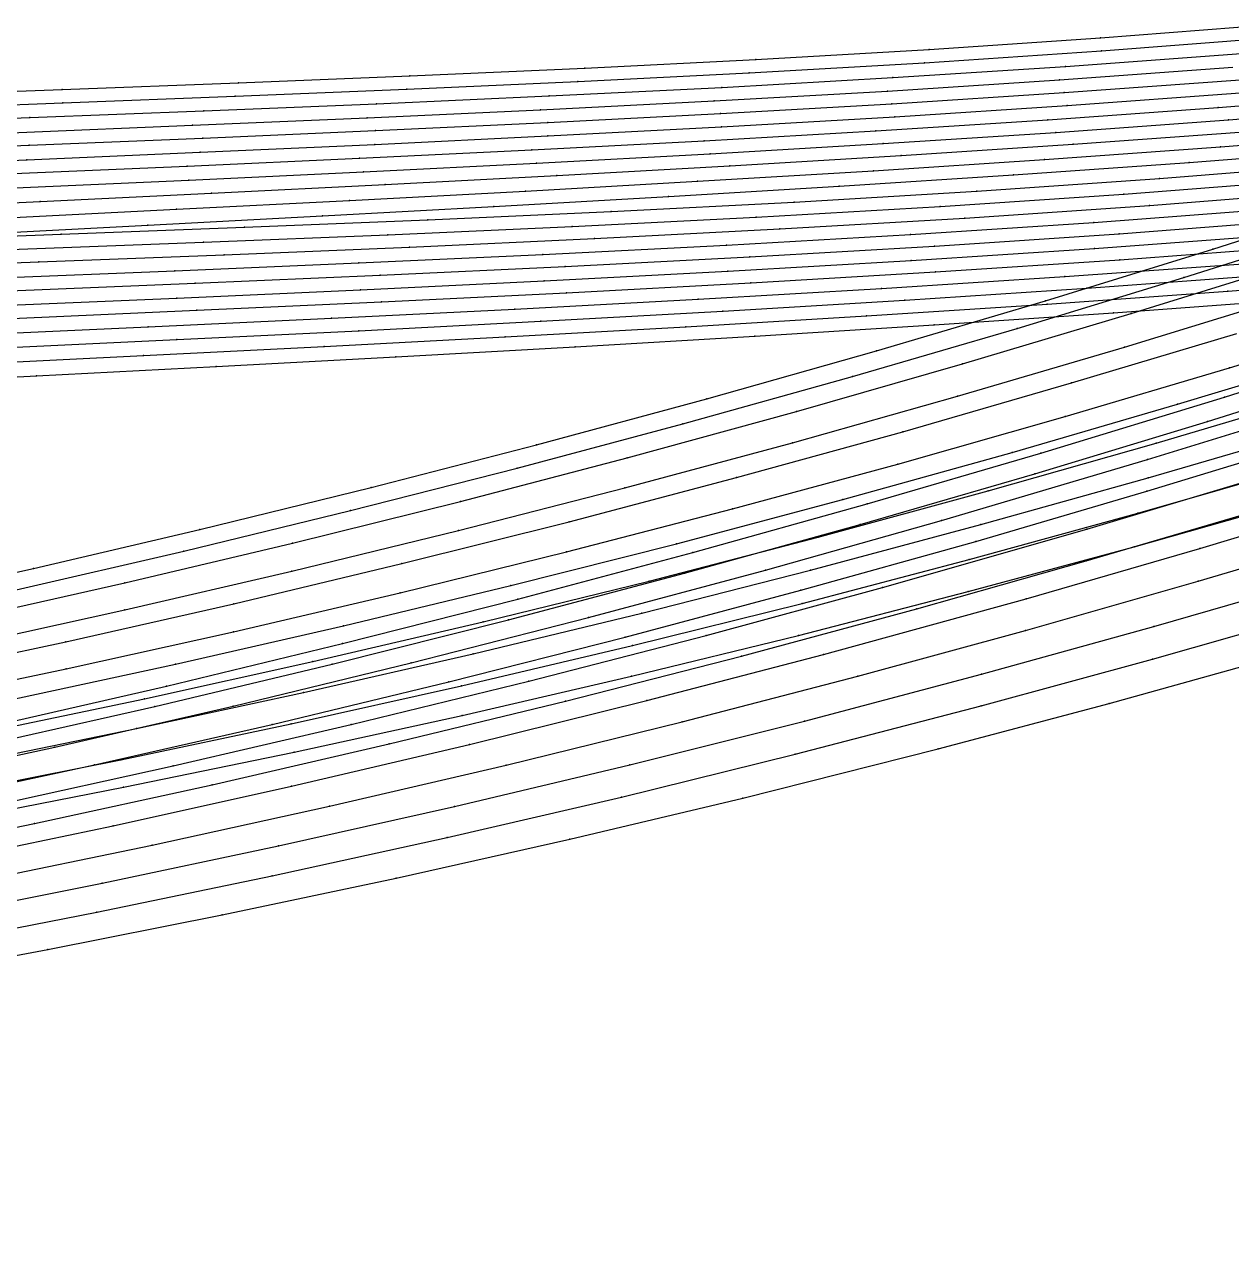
# Model space of a CAD drawing. Extents: x -2408 to 1029, y -526 to 2095.
# Drawn here: x -1053.7 to -947.7, y 931.2 to 1039 of the extents above; entities that cross this region are included whole.
import ezdxf

# ---------------------------------------------------------------- set-up
doc = ezdxf.new("R2010")
doc.units = 0

# ---------------------------------------------------------------- blocks, each defined once
blk = doc.blocks.new(' -30')
at = {"layer": '1'}
for points in [[(-755.587754, 514.53757), (-740.004881, 515.575884), (-725.109999, 516.660635), (-710.060669, 517.858357), (-700.953445, 518.651848), (-694.602526, 519.205145), (-679.573415, 520.634586), (-664.211764, 522.223971), (-649.208861, 523.906612), (-633.890515, 525.762597), (-618.92051, 527.71629), (-603.661537, 529.855638), (-588.732149, 532.098872), (-573.547297, 534.538566), (-558.667414, 537.089756), (-543.569914, 539.84678), (-528.749644, 542.724333), (-513.751022, 545.815439), (-499.001795, 549.037525), (-484.120965, 552.4791), (-469.455603, 556.064147), (-454.548477, 559.909352), (-439.976174, 563.854919), (-425.180316, 568.021698)], [(-1087.569803, 7.117462), (-1072.409484, 8.093664), (-1057.078804, 9.069362), (-1041.792304, 10.029536), (-1026.459982, 10.979555), (-1011.357157, 11.902589), (-996.023324, 12.826319), (-980.999394, 13.717637), (-965.663827, 14.61269), (-950.544015, 15.479823), (-935.206577, 16.343182), (-920.105982, 17.176384), (-904.766612, 18.003775), (-889.287064, 18.818535), (-873.946031, 19.61452), (-858.840044, 20.398946), (-843.499775, 21.209493), (-828.4495, 22.031731), (-813.112931, 22.910487), (-798.123536, 23.822103), (-782.794354, 24.821861), (-767.357727, 25.911562), (-752.041175, 27.088975)]]:
    blk.add_lwpolyline(points, dxfattribs=at)
at = {"layer": '14'}
for points in [[(-754.70663, 501.86791), (-739.121791, 502.906618), (-723.540754, 504.043561), (-707.963877, 505.289216), (-700.953674, 505.907516), (-690.233514, 506.852994), (-674.668702, 508.362386), (-659.113786, 510.004054), (-643.571804, 511.782803), (-628.045945, 513.703415), (-612.539267, 515.770694), (-597.054901, 517.989429), (-581.59598, 520.364412), (-566.165581, 522.900442), (-550.766837, 525.602311), (-535.40286, 528.474811), (-520.076764, 531.522738), (-504.791664, 534.750885), (-489.550692, 538.164042), (-474.356923, 541.76701), (-457.184765, 546.089388), (-442.170355, 550.084343), (-423.963504, 555.161139)], [(-1091.012845, -5.832704), (-1075.270321, -4.815399), (-1058.49008, -3.74532), (-1043.045194, -2.773585), (-1026.968327, -1.775816), (-1010.335484, -0.75873), (-993.222401, 0.270974), (-978.229422, 1.158528), (-962.987189, 2.046197), (-947.543406, 2.929759), (-931.946003, 3.804981), (-916.242685, 4.667644), (-897.852015, 5.652574), (-884.398697, 6.356113), (-868.621156, 7.173227), (-852.843795, 7.995684), (-837.0681, 8.838081), (-821.295402, 9.715025), (-805.527188, 10.641114), (-789.764789, 11.630952), (-774.009689, 12.699139), (-758.263261, 13.860278)]]:
    blk.add_lwpolyline(points, dxfattribs=at)
at = {"layer": '3'}
for p in [(-439.976174, 563.854919), (-454.548477, 559.909352), (-469.455603, 556.064147), (-484.120965, 552.4791), (-442.170355, 550.084343), (-499.001795, 549.037525), (-513.751022, 545.815439), (-457.184765, 546.089388), (-528.749644, 542.724333), (-474.356923, 541.76701), (-489.550692, 538.164042), (-504.791664, 534.750885), (-520.076764, 531.522738), (-535.40286, 528.474811), (-767.357727, 25.911562), (-782.794354, 24.821861), (-798.123536, 23.822103), (-813.112931, 22.910487), (-828.4495, 22.031731), (-843.499775, 21.209493), (-858.840044, 20.398946), (-774.009689, 12.699139), (-789.764789, 11.630952), (-821.295402, 9.715025), (-805.527188, 10.641114), (-837.0681, 8.838081), (-852.843795, 7.995684), (-868.621156, 7.173227)]:
    blk.add_point(p, dxfattribs=at)
blk = doc.blocks.new(' -31')
at = {"layer": '1'}
for points in [[(-758.116349, 516.287186), (-742.795393, 517.30299), (-727.473822, 518.418899), (-712.168084, 519.644329), (-700.953445, 520.630684), (-697.019179, 520.976708), (-681.735315, 522.450025), (-666.410157, 524.062346), (-651.154775, 525.806184), (-635.87252, 527.696718), (-620.652663, 529.727222), (-605.429271, 531.910601), (-590.252871, 534.244037), (-575.102924, 536.734785), (-559.979017, 539.387488), (-544.915761, 542.200264), (-529.85457, 545.188645), (-514.889655, 548.337808), (-499.902464, 551.677656), (-484.878721, 555.219943), (-469.97898, 558.931053), (-455.304402, 562.781466), (-440.500104, 566.855428), (-425.978798, 571.006232)], [(-1086.246993, 9.467606), (-1071.153229, 10.433939), (-1055.686974, 11.409439), (-1040.516779, 12.352021), (-1025.048698, 13.298257), (-1009.891786, 14.210407), (-994.421841, 15.125327), (-979.087178, 16.015518), (-964.096363, 16.869138), (-948.623433, 17.732253), (-933.280246, 18.568444), (-917.805096, 19.390269), (-902.511805, 20.180359), (-887.034435, 20.959494), (-871.800651, 21.716283), (-856.32288, 22.487864), (-841.149318, 23.262263), (-825.674273, 24.08631), (-810.567308, 24.938351), (-795.098583, 25.874089), (-780.061113, 26.859538), (-764.603561, 27.965631), (-749.634539, 29.141898)]]:
    blk.add_lwpolyline(points, dxfattribs=at)
at = {"layer": '14'}
for points in [[(-751.145262, 504.010178), (-735.457216, 505.09101), (-719.773885, 506.280497), (-700.953674, 507.871628), (-700.177085, 507.937295), (-687.689191, 509.100768), (-672.025619, 510.684444), (-656.373484, 512.409613), (-640.73598, 514.280458), (-625.116259, 516.301159), (-609.517494, 518.475899), (-593.942802, 520.808865), (-578.395356, 523.304239), (-562.878326, 525.966201), (-547.394831, 528.798939), (-531.94806, 531.806631), (-516.541131, 534.993468), (-501.177216, 538.363629), (-485.859486, 541.921293), (-470.59106, 545.670651), (-454.24103, 549.918212), (-439.194003, 554.031898), (-424.584246, 558.187979)], [(-1082.890155, -3.042497), (-1066.209824, -1.97821), (-1050.829194, -1.011836), (-1034.794891, -0.020003), (-1018.182785, 0.99029), (-1001.068756, 2.012042), (-986.057426, 2.891656), (-970.780793, 3.770144), (-955.286526, 4.643103), (-939.622287, 5.506135), (-923.835967, 6.354823), (-907.975192, 7.18477), (-891.024309, 8.045205), (-875.132846, 8.835067), (-859.241113, 9.625043), (-843.350631, 10.43139), (-827.463031, 11.270359), (-811.579911, 12.158205), (-795.702866, 13.111181), (-779.83353, 14.145537), (-763.973421, 15.277532), (-748.124175, 16.523418)]]:
    blk.add_lwpolyline(points, dxfattribs=at)
at = {"layer": '3'}
for p in [(-440.500104, 566.855428), (-455.304402, 562.781466), (-469.97898, 558.931053), (-484.878721, 555.219943), (-439.194003, 554.031898), (-499.902464, 551.677656), (-454.24103, 549.918212), (-514.889655, 548.337808), (-529.85457, 545.188645), (-470.59106, 545.670651), (-485.859486, 541.921293), (-501.177216, 538.363629), (-516.541131, 534.993468), (-531.94806, 531.806631), (-764.603561, 27.965631), (-780.061113, 26.859538), (-810.567308, 24.938351), (-795.098583, 25.874089), (-825.674273, 24.08631), (-841.149318, 23.262263), (-856.32288, 22.487864), (-763.973421, 15.277532), (-779.83353, 14.145537), (-795.702866, 13.111181), (-811.579911, 12.158205), (-827.463031, 11.270359), (-843.350631, 10.43139), (-859.241113, 9.625043)]:
    blk.add_point(p, dxfattribs=at)
blk = doc.blocks.new(' -32')
at = {"layer": '1'}
for points in [[(-755.449849, 518.364112), (-740.200043, 519.403976), (-724.875012, 520.5571), (-709.642093, 521.821944), (-700.953445, 522.616844), (-694.557722, 523.201933), (-679.348956, 524.72913), (-664.318127, 526.376323), (-649.139851, 528.182656), (-634.150362, 530.111492), (-619.009776, 532.210167), (-604.077291, 534.432251), (-588.982202, 536.836607), (-574.121179, 539.363382), (-559.080352, 542.086794), (-544.303937, 544.929842), (-529.327109, 547.985798), (-514.646935, 551.156349), (-499.744754, 554.557768), (-484.923849, 558.130065), (-470.109178, 561.89478), (-455.145661, 565.896072), (-440.426945, 570.019091), (-425.752029, 574.287012)], [(-1080.866221, 12.075616), (-1065.815472, 13.027221), (-1050.673143, 13.968925), (-1035.620396, 14.889368), (-1020.483334, 15.798457), (-1005.428564, 16.685545), (-989.985983, 17.577232), (-974.929201, 18.42805), (-959.45837, 19.282104), (-944.399344, 20.092843), (-929.266918, 20.886145), (-914.205567, 21.652657), (-898.727986, 22.414029), (-883.664382, 23.134938), (-868.319484, 23.862668), (-853.255966, 24.585178), (-837.98626, 25.341618), (-822.925843, 26.126801), (-807.730136, 26.973803), (-792.676608, 27.882423), (-777.557094, 28.880208), (-762.5158, 29.973046)]]:
    blk.add_lwpolyline(points, dxfattribs=at)
at = {"layer": '14'}
for points in [[(-752.441914, 505.833632), (-736.649247, 506.927273), (-720.862112, 508.136939), (-701.136794, 509.830549), (-700.953674, 509.847908), (-689.034821, 510.978725), (-673.269923, 512.604379), (-657.517396, 514.379515), (-641.780503, 516.307703), (-626.062394, 518.392526), (-610.366238, 520.637565), (-594.69526, 523.046393), (-579.05261, 525.622594), (-563.441513, 528.369741), (-547.865121, 531.291418), (-532.326638, 534.391201), (-516.829273, 537.672665), (-501.376174, 541.139395), (-485.970568, 544.794962), (-470.615604, 548.642953), (-455.067111, 552.753933), (-439.921329, 556.958915), (-425.203463, 561.209014)], [(-1080.280263, -0.613167), (-1065.282785, 0.335568), (-1049.577514, 1.312469), (-1033.240274, 2.310251), (-1016.346685, 3.321644), (-998.972567, 4.339362), (-983.75547, 5.211206), (-968.288621, 6.077769), (-952.619872, 6.934457), (-936.796781, 7.776695), (-920.867203, 8.599889), (-902.211607, 9.530105), (-888.328943, 10.199019), (-872.323106, 10.958336), (-856.317384, 11.72208), (-840.313552, 12.508138), (-824.313384, 13.334394), (-808.318694, 14.218732), (-792.331181, 15.179041), (-776.352658, 16.233206), (-760.384899, 17.399111)]]:
    blk.add_lwpolyline(points, dxfattribs=at)
at = {"layer": '3'}
for p in [(-440.426945, 570.019091), (-455.145661, 565.896072), (-470.109178, 561.89478), (-484.923849, 558.130065), (-439.921329, 556.958915), (-499.744754, 554.557768), (-455.067111, 552.753933), (-514.646935, 551.156349), (-529.327109, 547.985798), (-470.615604, 548.642953), (-485.970568, 544.794962), (-501.376174, 541.139395), (-516.829273, 537.672665), (-532.326638, 534.391201), (-777.557094, 28.880208), (-807.730136, 26.973803), (-792.676608, 27.882423), (-822.925843, 26.126801), (-837.98626, 25.341618), (-868.319484, 23.862668), (-853.255966, 24.585178), (-776.352658, 16.233206), (-792.331181, 15.179041), (-808.318694, 14.218732), (-824.313384, 13.334394), (-840.313552, 12.508138), (-856.317384, 11.72208)]:
    blk.add_point(p, dxfattribs=at)
blk = doc.blocks.new(' -33')
at = {"layer": '1'}
for points in [[(-756.925237, 520.177889), (-741.610167, 521.224263), (-726.15143, 522.395236), (-710.854329, 523.679415), (-700.953445, 524.59877), (-695.654133, 525.09081), (-680.382994, 526.653011), (-665.228335, 528.349747), (-649.990129, 530.206271), (-634.87659, 532.200036), (-619.678619, 534.361611), (-604.621843, 536.66174), (-589.472142, 539.139281), (-574.486704, 541.754952), (-559.394069, 544.55936), (-544.493424, 547.499871), (-529.467563, 550.642369), (-514.66381, 553.916632), (-499.714941, 557.407314), (-485.140691, 560.995245), (-470.280658, 564.846675), (-455.354853, 568.910384), (-440.591216, 573.115335), (-425.866914, 577.467939)], [(-1084.175492, 14.127343), (-1068.986788, 15.084432), (-1053.586207, 16.036767), (-1038.395303, 16.957794), (-1023.205807, 17.860224), (-1008.012674, 18.74379), (-992.851136, 19.605462), (-977.655667, 20.448117), (-962.378839, 21.273721), (-947.180992, 22.072432), (-931.779804, 22.856026), (-916.57929, 23.602129), (-901.09277, 24.334801), (-885.889938, 25.03201), (-870.467076, 25.730405), (-855.264132, 26.425488), (-839.915285, 27.152162), (-824.715526, 27.914039), (-809.448063, 28.737968), (-794.255524, 29.632615), (-779.081015, 30.617696), (-763.901431, 31.711709), (-748.728626, 32.930879)]]:
    blk.add_lwpolyline(points, dxfattribs=at)
at = {"layer": '14'}
for points in [[(-751.815062, 507.786767), (-735.918776, 508.906176), (-720.029071, 510.150113), (-700.953674, 511.831245), (-700.177126, 511.899686), (-686.40693, 513.252232), (-670.544437, 514.956992), (-654.69599, 516.820569), (-638.864855, 518.845875), (-623.05426, 521.035824), (-607.26745, 523.393327), (-591.507635, 525.921302), (-575.778022, 528.622667), (-560.081877, 531.500329), (-544.422408, 534.557207), (-528.802823, 537.79622), (-513.226389, 541.220273), (-497.696293, 544.83229), (-482.215802, 548.635178), (-466.788106, 552.631858), (-452.056865, 556.645528), (-436.889886, 560.966422), (-422.215828, 565.304088)], [(-1081.693632, 1.559574), (-1066.460696, 2.517314), (-1050.530637, 3.499808), (-1033.979155, 4.499487), (-1016.881948, 5.50878), (-1001.850177, 6.375805), (-986.520822, 7.239562), (-970.941483, 8.095285), (-955.159831, 8.93821), (-939.223461, 9.763571), (-923.180193, 10.566594), (-907.077622, 11.342517), (-891.073816, 12.083681), (-874.953148, 12.813767), (-858.832385, 13.546876), (-842.71355, 14.302547), (-826.598671, 15.100318), (-810.489657, 15.959734), (-794.388572, 16.90033), (-778.297327, 17.941651), (-762.217985, 19.103232)]]:
    blk.add_lwpolyline(points, dxfattribs=at)
at = {"layer": '3'}
for p in [(-440.591216, 573.115335), (-455.354853, 568.910384), (-470.280658, 564.846675), (-485.140691, 560.995245), (-436.889886, 560.966422), (-499.714941, 557.407314), (-452.056865, 556.645528), (-514.66381, 553.916632), (-466.788106, 552.631858), (-529.467563, 550.642369), (-482.215802, 548.635178), (-497.696293, 544.83229), (-513.226389, 541.220273), (-528.802823, 537.79622), (-763.901431, 31.711709), (-779.081015, 30.617696), (-794.255524, 29.632615), (-809.448063, 28.737968), (-839.915285, 27.152162), (-824.715526, 27.914039), (-855.264132, 26.425488), (-778.297327, 17.941651), (-794.388572, 16.90033), (-826.598671, 15.100318), (-810.489657, 15.959734), (-842.71355, 14.302547), (-858.832385, 13.546876)]:
    blk.add_point(p, dxfattribs=at)
blk = doc.blocks.new(' -34')
at = {"layer": '1'}
for points in [[(-752.648256, 522.367472), (-737.469475, 523.44814), (-722.384569, 524.641285), (-707.267001, 525.968982), (-700.953445, 526.583061), (-692.206002, 527.43393), (-677.079541, 529.053574), (-662.050227, 530.814204), (-647.039377, 532.7259), (-631.96861, 534.801667), (-617.000187, 537.021439), (-601.984106, 539.409805), (-587.066038, 541.945993), (-572.11953, 544.653666), (-557.260277, 547.514416), (-542.397202, 550.548084), (-527.605879, 553.741685), (-512.839007, 557.107352), (-498.125376, 560.641724), (-483.576454, 564.319484), (-468.950999, 568.203136), (-454.080786, 572.34349), (-439.550443, 576.567813), (-425.142597, 580.902553)], [(-1083.468048, 16.434266), (-1068.132441, 17.391459), (-1052.99834, 18.316702), (-1037.754675, 19.228593), (-1022.618181, 20.113599), (-1007.441167, 20.979895), (-992.302211, 21.821958), (-977.184378, 22.639662), (-962.042918, 23.434851), (-946.865268, 24.207538), (-931.721191, 24.951114), (-916.239627, 25.679105), (-901.092699, 26.362402), (-885.785749, 27.030579), (-870.637486, 27.683523), (-855.402736, 28.3493), (-840.256066, 29.038188), (-825.104764, 29.772288), (-809.963278, 30.568387), (-794.902986, 31.439294), (-779.771741, 32.411262), (-764.804323, 33.485809), (-749.690761, 34.703088)]]:
    blk.add_lwpolyline(points, dxfattribs=at)
at = {"layer": '14'}
for points in [[(-756.150905, 509.406422), (-740.148737, 510.51483), (-724.15393, 511.752442), (-708.167216, 513.132865), (-700.953674, 513.827705), (-691.711907, 514.717917), (-675.745384, 516.42358), (-659.793142, 518.29591), (-643.858401, 520.337165), (-627.944424, 522.549602), (-612.054453, 524.93548), (-596.191784, 527.49705), (-580.359642, 530.236575), (-564.561326, 533.156303), (-548.800057, 536.258498), (-533.079135, 539.545409), (-517.401782, 543.0193), (-501.771298, 546.682419), (-486.190923, 550.537026), (-470.663901, 554.585382), (-452.853805, 559.489822), (-437.587211, 563.90455), (-422.804921, 568.338224)], [(-1078.709427, 4.00843), (-1063.038824, 4.981172), (-1046.703312, 5.972932), (-1029.778474, 6.975854), (-1014.859924, 7.838422), (-999.611605, 8.698471), (-984.081227, 9.551048), (-968.316431, 10.391207), (-952.36486, 11.213999), (-936.274156, 12.014474), (-920.091959, 12.787686), (-903.24683, 13.556277), (-887.01248, 14.266178), (-870.776659, 14.965254), (-854.541482, 15.674685), (-838.309179, 16.415645), (-822.081941, 17.20931), (-805.861958, 18.076856), (-789.651423, 19.039459), (-773.452526, 20.118295), (-757.267459, 21.33454)]]:
    blk.add_lwpolyline(points, dxfattribs=at)
at = {"layer": '3'}
for p in [(-439.550443, 576.567813), (-454.080786, 572.34349), (-468.950999, 568.203136), (-483.576454, 564.319484), (-437.587211, 563.90455), (-498.125376, 560.641724), (-452.853805, 559.489822), (-512.839007, 557.107352), (-470.663901, 554.585382), (-527.605879, 553.741685), (-486.190923, 550.537026), (-501.771298, 546.682419), (-517.401782, 543.0193), (-533.079135, 539.545409), (-764.804323, 33.485809), (-779.771741, 32.411262), (-794.902986, 31.439294), (-809.963278, 30.568387), (-825.104764, 29.772288), (-855.402736, 28.3493), (-840.256066, 29.038188), (-773.452526, 20.118295), (-789.651423, 19.039459), (-805.861958, 18.076856), (-838.309179, 16.415645), (-822.081941, 17.20931), (-854.541482, 15.674685)]:
    blk.add_point(p, dxfattribs=at)
blk = doc.blocks.new(' -35')
at = {"layer": '1'}
for points in [[(-556.186379, 550.279823), (-541.434487, 553.377812), (-526.742249, 556.636891), (-512.0854, 560.06372), (-497.471724, 563.658783), (-482.900685, 567.425697), (-468.376014, 571.365136), (-453.663837, 575.541579), (-439.233095, 579.81136), (-424.572947, 584.296552)], [(-1083.095365, 18.174498), (-1067.88342, 19.144503), (-1052.843299, 20.082812), (-1037.62876, 21.010414), (-1022.317543, 21.921666), (-1007.100354, 22.804557), (-991.843722, 23.665668), (-976.623719, 24.499686), (-961.287901, 25.314339), (-946.065137, 26.095991), (-930.879642, 26.845534), (-915.653807, 27.564757), (-900.149849, 28.264762), (-884.921417, 28.926582), (-869.491646, 29.586773), (-854.263099, 30.245948), (-838.920024, 30.938467), (-823.694953, 31.673938), (-808.446946, 32.477426), (-793.229916, 33.364866), (-778.088367, 34.352138), (-762.886271, 35.467571)]]:
    blk.add_lwpolyline(points, dxfattribs=at)
at = {"layer": '14'}
for points in [[(-767.744919, 510.564776), (-751.833447, 511.594504), (-735.929458, 512.746984), (-720.033737, 514.036355), (-700.953674, 515.790672), (-700.177104, 515.862091), (-686.131963, 517.310616), (-670.270165, 519.108084), (-654.424583, 521.07714), (-638.598425, 523.21932), (-622.794787, 525.536175), (-607.016895, 528.029239), (-591.2679, 530.700055), (-575.550973, 533.550165), (-559.869285, 536.58111), (-544.226004, 539.794431), (-528.624284, 543.191674), (-513.067332, 546.774372), (-497.558298, 550.54407), (-482.100355, 554.50231), (-466.696671, 558.650632), (-451.818854, 562.854263), (-436.681701, 567.316264)], [(-1079.75101, 5.663628), (-1064.405281, 6.638337), (-1048.370479, 7.633848), (-1031.722486, 8.641986), (-1014.537182, 9.654577), (-999.436765, 10.519862), (-984.045124, 11.377264), (-968.410118, 12.221633), (-952.579384, 13.047829), (-936.600783, 13.850699), (-920.522136, 14.625094), (-904.391192, 15.365869), (-888.600371, 16.057306), (-872.455227, 16.747644), (-856.310227, 17.443511), (-840.167818, 18.167295), (-824.030335, 18.94139), (-807.900113, 19.78819), (-791.779599, 20.730083), (-775.671091, 21.789465), (-759.577038, 22.988724)]]:
    blk.add_lwpolyline(points, dxfattribs=at)
at = {"layer": '3'}
for p in [(-439.233095, 579.81136), (-453.663837, 575.541579), (-468.376014, 571.365136), (-482.900685, 567.425697), (-497.471724, 563.658783), (-451.818854, 562.854263), (-512.0854, 560.06372), (-466.696671, 558.650632), (-526.742249, 556.636891), (-482.100355, 554.50231), (-541.434487, 553.377812), (-497.558298, 550.54407), (-513.067332, 546.774372), (-528.624284, 543.191674), (-544.226004, 539.794431), (-778.088367, 34.352138), (-808.446946, 32.477426), (-793.229916, 33.364866), (-823.694953, 31.673938), (-854.263099, 30.245948), (-838.920024, 30.938467), (-869.491646, 29.586773), (-775.671091, 21.789465), (-791.779599, 20.730083), (-807.900113, 19.78819), (-824.030335, 18.94139), (-856.310227, 17.443511), (-840.167818, 18.167295)]:
    blk.add_point(p, dxfattribs=at)
blk = doc.blocks.new(' -36')
at = {"layer": '1'}
for points in [[(-767.800844, 525.183498), (-752.693251, 526.172578), (-737.527572, 527.283292), (-722.438094, 528.518808), (-707.060918, 529.926364), (-700.953445, 530.549164), (-691.998971, 531.462283), (-676.88921, 533.164435), (-661.863402, 535.020842), (-646.858475, 537.039082), (-631.804615, 539.230203), (-616.847109, 541.574136), (-601.845353, 544.094194), (-586.943159, 546.767415), (-572.00838, 549.618569), (-557.169704, 552.624434), (-542.316224, 555.808685), (-527.549605, 559.150774), (-512.790974, 562.669375), (-498.105339, 566.350984), (-483.388795, 570.225281), (-468.793992, 574.252445), (-453.947079, 578.537024), (-439.448087, 582.895372)], [(-1082.168241, 20.500342), (-1066.827537, 21.467786), (-1051.676464, 22.400629), (-1036.410653, 23.317033), (-1021.256825, 24.202708), (-1006.057486, 25.066314), (-990.900814, 25.901619), (-975.755622, 26.709103), (-960.595979, 27.489451), (-945.386085, 28.243615), (-930.223439, 28.963117), (-914.952428, 29.650953), (-899.78665, 30.300871), (-884.445538, 30.932854), (-869.278321, 31.54862), (-854.024831, 32.178944), (-838.859382, 32.836911), (-823.702092, 33.546003), (-808.542478, 34.326618), (-793.490451, 35.191923), (-778.34243, 36.173265), (-762.893095, 37.309129)]]:
    blk.add_lwpolyline(points, dxfattribs=at)
at = {"layer": '14'}
for points in [[(-756.171388, 513.20618), (-740.161033, 514.345097), (-724.159783, 515.62533), (-708.168603, 517.0618), (-700.953674, 517.789421), (-691.430898, 518.749796), (-675.464664, 520.544407), (-659.514897, 522.518978), (-643.584793, 524.674377), (-627.677549, 527.011471), (-611.796363, 529.531125), (-595.944414, 532.23421), (-580.124937, 535.121586), (-564.34111, 538.194123), (-548.59613, 541.452686), (-532.893195, 544.898144), (-517.235502, 548.531362), (-501.626248, 552.353208), (-486.068632, 556.364546), (-470.56585, 560.566246), (-452.610645, 565.692518), (-437.374367, 570.249362)], [(-1078.898377, 7.982841), (-1063.218173, 8.967748), (-1046.870382, 9.968601), (-1029.930705, 10.976945), (-1014.997467, 11.840784), (-999.732822, 12.698583), (-984.184671, 13.545005), (-968.400697, 14.374727), (-952.428582, 15.182423), (-936.316231, 15.962758), (-920.111287, 16.710408), (-903.482609, 17.436119), (-887.223827, 18.109548), (-870.963124, 18.769112), (-854.703125, 19.438837), (-838.446343, 20.142751), (-822.195444, 20.904879), (-805.952939, 21.74925), (-789.721457, 22.699888), (-773.503624, 23.780818), (-757.301952, 25.016072)]]:
    blk.add_lwpolyline(points, dxfattribs=at)
at = {"layer": '3'}
for p in [(-453.947079, 578.537024), (-468.793992, 574.252445), (-483.388795, 570.225281), (-498.105339, 566.350984), (-452.610645, 565.692518), (-512.790974, 562.669375), (-470.56585, 560.566246), (-527.549605, 559.150774), (-542.316224, 555.808685), (-486.068632, 556.364546), (-501.626248, 552.353208), (-517.235502, 548.531362), (-532.893195, 544.898144), (-778.34243, 36.173265), (-793.490451, 35.191923), (-823.702092, 33.546003), (-808.542478, 34.326618), (-838.859382, 32.836911), (-869.278321, 31.54862), (-854.024831, 32.178944), (-773.503624, 23.780818), (-789.721457, 22.699888), (-805.952939, 21.74925), (-822.195444, 20.904879), (-854.703125, 19.438837), (-838.446343, 20.142751)]:
    blk.add_point(p, dxfattribs=at)
blk = doc.blocks.new(' -37')
at = {"layer": '1'}
for points in [[(-764.989993, 527.251959), (-749.960015, 528.268938), (-734.980165, 529.405055), (-719.969659, 530.679731), (-704.972548, 532.103056), (-700.953445, 532.528), (-690.013251, 533.684673), (-675.05059, 535.433208), (-660.080198, 537.350328), (-645.159821, 539.428998), (-630.22631, 541.678579), (-615.355772, 544.088088), (-600.473925, 546.670138), (-585.660938, 549.411393), (-570.845236, 552.325627), (-556.097707, 555.399624), (-541.362303, 558.645732), (-526.688375, 562.053785), (-512.046931, 565.630714), (-497.454778, 569.373538), (-482.723423, 573.336234), (-468.222901, 577.419735), (-453.541508, 581.736397), (-439.135533, 586.141028)], [(-1083.86001, 22.102147), (-1068.628156, 23.087213), (-1053.575439, 24.036722), (-1038.340487, 24.97283), (-1023.01061, 25.889038), (-1007.772551, 26.773451), (-992.492097, 27.632547), (-977.250894, 28.460483), (-961.886137, 29.265319), (-946.641757, 30.032803), (-931.141849, 30.777437), (-915.893945, 31.472146), (-900.888486, 32.120227), (-885.637784, 32.748686), (-870.190481, 33.371573), (-854.939422, 33.993086), (-839.591104, 34.648185), (-824.343593, 35.35114), (-809.104225, 36.126875), (-793.865264, 36.996934), (-778.746142, 37.975006), (-763.523574, 39.097431)]]:
    blk.add_lwpolyline(points, dxfattribs=at)
at = {"layer": '14'}
for points in [[(-767.773341, 514.351399), (-751.852258, 515.403024), (-735.94025, 516.588398), (-720.038454, 517.92296), (-700.953674, 519.750137), (-700.177087, 519.824491), (-685.846882, 521.372746), (-669.986176, 523.263087), (-654.143923, 525.337697), (-638.323186, 527.596756), (-622.527142, 530.040428), (-606.758836, 532.668897), (-591.021388, 535.482334), (-575.317898, 538.480915), (-559.651488, 541.66481), (-544.02522, 545.034202), (-528.442214, 548.589263), (-512.905572, 552.330166), (-497.418413, 556.257082), (-481.983801, 560.370195), (-466.604857, 564.669676), (-451.575449, 569.067903), (-436.468919, 573.670386)], [(-1079.943965, 9.631021), (-1064.589513, 10.618747), (-1048.543135, 11.624431), (-1031.880898, 12.639294), (-1014.678938, 13.654551), (-999.562379, 14.518438), (-984.153024, 15.37064), (-968.498774, 16.205628), (-952.64753, 17.017874), (-936.647193, 17.801848), (-920.545628, 18.552025), (-904.390811, 19.262872), (-888.818666, 19.909773), (-872.648382, 20.561553), (-856.478172, 21.218032), (-840.310819, 21.904454), (-824.149105, 22.646062), (-807.995813, 23.468099), (-791.853726, 24.395809), (-775.725625, 25.454434), (-759.614293, 26.669217)]]:
    blk.add_lwpolyline(points, dxfattribs=at)
at = {"layer": '3'}
for p in [(-453.541508, 581.736397), (-468.222901, 577.419735), (-482.723423, 573.336234), (-497.454778, 569.373538), (-451.575449, 569.067903), (-512.046931, 565.630714), (-466.604857, 564.669676), (-526.688375, 562.053785), (-481.983801, 560.370195), (-541.362303, 558.645732), (-497.418413, 556.257082), (-512.905572, 552.330166), (-528.442214, 548.589263), (-544.02522, 545.034202), (-778.746142, 37.975006), (-793.865264, 36.996934), (-809.104225, 36.126875), (-839.591104, 34.648185), (-824.343593, 35.35114), (-854.939422, 33.993086), (-775.725625, 25.454434), (-791.853726, 24.395809), (-807.995813, 23.468099), (-840.310819, 21.904454), (-824.149105, 22.646062), (-856.478172, 21.218032)]:
    blk.add_point(p, dxfattribs=at)
blk = doc.blocks.new(' -38')
at = {"layer": '1'}
for points in [[(-767.356104, 528.99956), (-752.237743, 530.01405), (-737.089919, 531.158608), (-721.991864, 532.441481), (-706.853119, 533.885991), (-700.953445, 534.515419), (-691.78609, 535.493497), (-676.697595, 537.277561), (-661.671447, 539.230292), (-646.668726, 541.35564), (-631.636575, 543.661209), (-616.686515, 546.12977), (-601.703963, 548.780482), (-586.814419, 551.591128), (-571.896253, 554.584631), (-557.075061, 557.73593), (-542.236059, 561.069564), (-527.491154, 564.560448), (-512.745739, 568.23069), (-498.085054, 572.059867), (-483.200739, 576.134396), (-468.633512, 580.305464), (-453.814995, 584.732417), (-439.344134, 589.225314)], [(-1082.245818, 24.478555), (-1067.122487, 25.443929), (-1051.961764, 26.38609), (-1036.534149, 27.317586), (-1021.370139, 28.205607), (-1006.047052, 29.074395), (-990.879768, 29.904648), (-975.63738, 30.707629), (-960.466797, 31.474904), (-945.186374, 32.214768), (-930.012502, 32.912398), (-914.945218, 33.563884), (-899.767879, 34.182437), (-884.396283, 34.779537), (-869.217366, 35.358234), (-853.944644, 35.95182), (-838.767514, 36.575588), (-823.604689, 37.255255), (-808.433665, 38.014085), (-793.390631, 38.86617), (-778.232292, 39.847281), (-762.804824, 40.995304)]]:
    blk.add_lwpolyline(points, dxfattribs=at)
at = {"layer": '14'}
for points in [[(-772.221034, 515.974682), (-756.19238, 517.006801), (-740.173581, 518.17605), (-724.165731, 519.498673), (-708.170037, 520.990903), (-700.953674, 521.751289), (-691.139858, 522.78543), (-675.174204, 524.669193), (-659.227311, 526.746114), (-643.302337, 529.015675), (-627.402405, 531.477358), (-611.530656, 534.130645), (-595.690192, 536.975024), (-579.884136, 540.009977), (-564.115589, 543.234994), (-548.387713, 546.649551), (-532.703591, 550.25314), (-517.066383, 554.045238), (-501.479173, 558.025336), (-485.94512, 562.192911), (-470.467309, 566.547455), (-452.362116, 571.900189), (-437.156952, 576.598504)], [(-1091.949537, 11.118066), (-1076.894824, 12.096911), (-1061.104472, 13.096435), (-1044.654496, 14.107573), (-1027.620986, 15.121254), (-1012.613867, 15.985286), (-997.281769, 16.838816), (-981.672421, 17.676144), (-965.833839, 18.491552), (-949.813748, 19.27934), (-933.660167, 20.033792), (-917.420856, 20.749203), (-901.010454, 21.425357), (-884.725897, 22.058017), (-868.439471, 22.678174), (-852.154187, 23.312704), (-835.873055, 23.988483), (-819.599087, 24.732388), (-803.335331, 25.571293), (-787.08472, 26.532076), (-770.850305, 27.641614), (-754.635096, 28.926781)]]:
    blk.add_lwpolyline(points, dxfattribs=at)
at = {"layer": '3'}
for p in [(-453.814995, 584.732417), (-468.633512, 580.305464), (-483.200739, 576.134396), (-498.085054, 572.059867), (-452.362116, 571.900189), (-512.745739, 568.23069), (-470.467309, 566.547455), (-527.491154, 564.560448), (-485.94512, 562.192911), (-542.236059, 561.069564), (-501.479173, 558.025336), (-517.066383, 554.045238), (-532.703591, 550.25314), (-548.387713, 546.649551), (-793.390631, 38.86617), (-778.232292, 39.847281), (-808.433665, 38.014085), (-823.604689, 37.255255), (-853.944644, 35.95182), (-838.767514, 36.575588), (-869.217366, 35.358234), (-770.850305, 27.641614), (-787.08472, 26.532076), (-803.335331, 25.571293), (-835.873055, 23.988483), (-819.599087, 24.732388), (-868.439471, 22.678174), (-852.154187, 23.312704)]:
    blk.add_point(p, dxfattribs=at)
blk = doc.blocks.new(' -39')
at = {"layer": '1'}
for points in [[(-765.055017, 531.041074), (-750.011815, 532.080716), (-735.057094, 533.246512), (-720.035496, 534.565019), (-705.028953, 536.044668), (-700.953445, 536.494751), (-689.803143, 537.726153), (-674.835862, 539.5605), (-659.890682, 541.571506), (-644.970761, 543.757919), (-630.060323, 546.121574), (-615.195589, 548.656017), (-600.334269, 551.367967), (-585.532309, 554.246599), (-570.734664, 557.302103), (-556.003023, 560.521278), (-541.283761, 563.915415), (-526.629887, 567.471813), (-512.003611, 571.198773), (-497.434696, 575.08866), (-482.537216, 579.252351), (-468.062453, 583.479151), (-453.412155, 587.935513), (-439.032396, 592.474253)], [(-1078.582488, 26.426997), (-1063.183124, 27.426201), (-1048.115116, 28.375707), (-1032.733766, 29.316476), (-1017.662239, 30.209631), (-1002.543993, 31.075864), (-987.469023, 31.908482), (-972.426874, 32.706807), (-957.348397, 33.473774), (-942.248849, 34.207305), (-927.166897, 34.900925), (-911.706027, 35.56711), (-896.620456, 36.177591), (-881.396374, 36.763393), (-866.309244, 37.333801), (-851.182551, 37.918832), (-836.097355, 38.538959), (-821.085808, 39.215891), (-806.007134, 39.979071), (-790.620141, 40.86786), (-775.053399, 41.905349), (-760.284358, 43.042005)]]:
    blk.add_lwpolyline(points, dxfattribs=at)
at = {"layer": '14'}
for points in [[(-767.802512, 518.138989), (-751.87145, 519.212373), (-735.951261, 520.430444), (-720.043173, 521.809958), (-700.953674, 523.709602), (-700.17713, 523.786888), (-685.551947, 525.438748), (-669.692615, 527.422143), (-653.854074, 529.602391), (-638.039346, 531.97831), (-622.25145, 534.548715), (-606.493406, 537.312422), (-590.768236, 540.268246), (-575.078939, 543.415006), (-559.428575, 546.751512), (-543.820144, 550.276583), (-528.256667, 553.989034), (-512.741165, 557.887681), (-497.276656, 561.971339), (-481.866162, 566.238825), (-466.512703, 570.688954), (-451.326761, 575.286543), (-436.251662, 580.028849)], [(-1094.734118, 12.620476), (-1077.992616, 13.738429), (-1062.525363, 14.741959), (-1046.374204, 15.759285), (-1029.615329, 16.781028), (-1012.32492, 17.797807), (-997.139406, 18.658261), (-981.667468, 19.502261), (-965.957125, 20.323897), (-950.056397, 21.117259), (-934.013301, 21.876438), (-917.875856, 22.595524), (-902.536653, 23.234737), (-886.342965, 23.866598), (-870.146549, 24.478843), (-853.950619, 25.099564), (-837.758392, 25.756856), (-821.573048, 26.478813), (-805.397877, 27.293526), (-789.23606, 28.22909), (-773.090811, 29.3136), (-756.965349, 30.575147)]]:
    blk.add_lwpolyline(points, dxfattribs=at)
at = {"layer": '3'}
for p in [(-453.412155, 587.935513), (-468.062453, 583.479151), (-482.537216, 579.252351), (-497.434696, 575.08866), (-451.326761, 575.286543), (-512.003611, 571.198773), (-466.512703, 570.688954), (-526.629887, 567.471813), (-481.866162, 566.238825), (-541.283761, 563.915415), (-497.276656, 561.971339), (-512.741165, 557.887681), (-528.256667, 553.989034), (-543.820144, 550.276583), (-775.053399, 41.905349), (-806.007134, 39.979071), (-790.620141, 40.86786), (-821.085808, 39.215891), (-851.182551, 37.918832), (-836.097355, 38.538959), (-866.309244, 37.333801), (-773.090811, 29.3136), (-789.23606, 28.22909), (-805.397877, 27.293526), (-821.573048, 26.478813), (-853.950619, 25.099564), (-837.758392, 25.756856)]:
    blk.add_point(p, dxfattribs=at)
blk = doc.blocks.new(' -40')
at = {"layer": '1'}
for points in [[(-771.695968, 532.513014), (-756.720064, 533.503733), (-741.26482, 534.662593), (-725.934211, 535.96549), (-710.506412, 537.447708), (-700.953445, 538.481979), (-695.138759, 539.111515), (-679.752362, 540.974004), (-664.419516, 543.02561), (-649.084408, 545.272229), (-633.786659, 547.706938), (-618.511592, 550.330633), (-603.7548, 553.047918), (-588.546794, 556.036019), (-573.85124, 559.104537), (-558.717997, 562.45072), (-544.098547, 565.863179), (-529.047505, 569.561483), (-514.519214, 573.309852), (-499.55746, 577.354265), (-484.668844, 581.566154), (-469.805239, 585.957793), (-455.102554, 590.483715), (-440.339127, 595.200312)], [(-1079.147604, 28.088644), (-1063.914468, 29.101843), (-1048.880426, 30.071991), (-1033.40452, 31.040037), (-1018.366663, 31.950767), (-1002.956582, 32.852067), (-987.915032, 33.699132), (-972.441015, 34.535306), (-957.395768, 35.312603), (-941.900771, 36.074939), (-926.851707, 36.775409), (-911.572266, 37.440956), (-896.519306, 38.05247), (-881.442024, 38.632949), (-866.387281, 39.197654), (-850.894074, 39.7898), (-835.841152, 40.401845), (-820.470008, 41.089372), (-805.423684, 41.848344), (-790.191583, 42.729508), (-775.159657, 43.7355), (-760.062848, 44.905913)]]:
    blk.add_lwpolyline(points, dxfattribs=at)
at = {"layer": '14'}
for points in [[(-783.238726, 519.10833), (-767.39251, 520.059161), (-751.556569, 521.140797), (-735.732231, 522.370501), (-719.920937, 523.765525), (-700.953674, 525.689316), (-700.177162, 525.76809), (-687.898383, 527.172251), (-672.136136, 529.156786), (-656.395119, 531.342231), (-640.678323, 533.726746), (-624.988591, 536.308512), (-609.328915, 539.085687), (-593.702156, 542.05645), (-578.111249, 545.218969), (-562.559114, 548.571413), (-547.048665, 552.111953), (-531.582821, 555.838759), (-516.164499, 559.75), (-500.796617, 563.843848), (-485.482109, 568.118466), (-470.223856, 572.572035), (-454.075634, 577.498181), (-439.04859, 582.268428)], [(-1091.309266, 14.53047), (-1074.709878, 15.658796), (-1059.363768, 16.671397), (-1043.331022, 17.697453), (-1026.688007, 18.727268), (-1009.511282, 19.751132), (-994.421603, 20.616636), (-979.044187, 21.464525), (-963.427207, 22.288689), (-947.618835, 23.083016), (-931.667167, 23.841398), (-915.620567, 24.557715), (-898.667251, 25.260128), (-882.56296, 25.88158), (-866.456159, 26.485525), (-850.35024, 27.101273), (-834.248592, 27.758136), (-818.15472, 28.485419), (-802.071977, 29.312436), (-786.003866, 30.268492), (-769.953779, 31.382898), (-753.925105, 32.684967)]]:
    blk.add_lwpolyline(points, dxfattribs=at)
at = {"layer": '3'}
for p in [(-455.102554, 590.483715), (-469.805239, 585.957793), (-484.668844, 581.566154), (-499.55746, 577.354265), (-454.075634, 577.498181), (-514.519214, 573.309852), (-470.223856, 572.572035), (-529.047505, 569.561483), (-485.482109, 568.118466), (-544.098547, 565.863179), (-500.796617, 563.843848), (-558.717997, 562.45072), (-516.164499, 559.75), (-531.582821, 555.838759), (-547.048665, 552.111953), (-775.159657, 43.7355), (-790.191583, 42.729508), (-820.470008, 41.089372), (-805.423684, 41.848344), (-835.841152, 40.401845), (-866.387281, 39.197654), (-850.894074, 39.7898), (-769.953779, 31.382898), (-786.003866, 30.268492), (-802.071977, 29.312436), (-818.15472, 28.485419), (-850.35024, 27.101273), (-834.248592, 27.758136), (-866.456159, 26.485525)]:
    blk.add_point(p, dxfattribs=at)

msp = doc.modelspace()

# ---------------------------------------------------------------- block references
at = {"layer": '1'}
for name, p in [(' -32', (-184.050523, 999.622732)), (' -30', (-184.050297, 1001.000083)), (' -31', (-184.050388, 1000.311413)), (' -33', (-184.050694, 998.934067)), (' -34', (-184.050758, 998.245407)), (' -35', (-184.051047, 997.556724)), (' -36', (-184.051123, 996.868036)), (' -37', (-184.051318, 996.179365)), (' -38', (-184.051331, 995.490688)), (' -39', (-184.051506, 994.802025)), (' -40', (-184.051738, 994.113352)), (' -32', (-514.58038, 429.196867)), (' -34', (-512.877729, 429.098086)), (' -33', (-513.729155, 429.147803)), (' -35', (-508.640982, 429.051384)), (' -31', (-515.430888, 429.247568)), (' -30', (-516.281493, 429.297884)), (' -36', (-507.788996, 429.001375)), (' -38', (-502.699294, 428.903101)), (' -37', (-503.551747, 428.953571)), (' -39', (-498.461818, 428.854057)), (' -40', (-494.224148, 428.804325))]:
    msp.add_blockref(name, p, dxfattribs=at)

doc.saveas('drawing.dxf')
